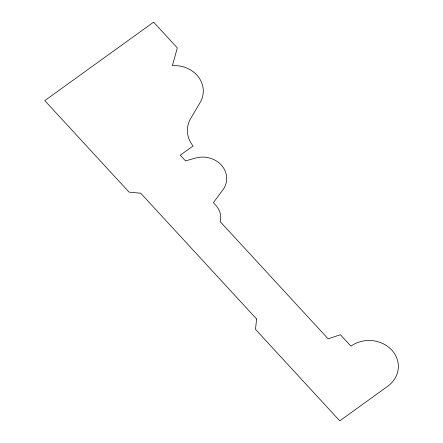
<?xml version="1.0" encoding="UTF-8"?>
<svg xmlns="http://www.w3.org/2000/svg" width="443" height="443" viewBox="0 0 443 443"><rect width="100%" height="100%" fill="white"/><g stroke="black" fill="none" stroke-linecap="round" stroke-linejoin="round"><path stroke-width="0.66" d="M256.619 319.026L255.484 329.359L339.764 420.85L387.775 386.224A29.022 25.716 2.2 0 0 391.762 350.07A29.022 25.716 2.2 0 0 350.939 346.171L340.407 334.731L328.13 338.829L220.149 221.605A20.865 18.49 2.2 0 0 215.891 205.419L213.382 202.695L222.214 190.756A23.872 21.159 2.2 0 0 222.214 166.081A23.872 21.159 2.2 0 0 195.85 157.963L185.539 160.909L180.273 155.194L193.076 145.957A29.554 26.192 2.2 0 1 190.08 119.571L200.768 101.408A28.446 25.207 2.2 0 0 172.41 65.691L177.311 47.883L153.605 22.15L44.782 100.639L129.063 192.124L140.73 193.226L256.619 319.026"/></g></svg>
